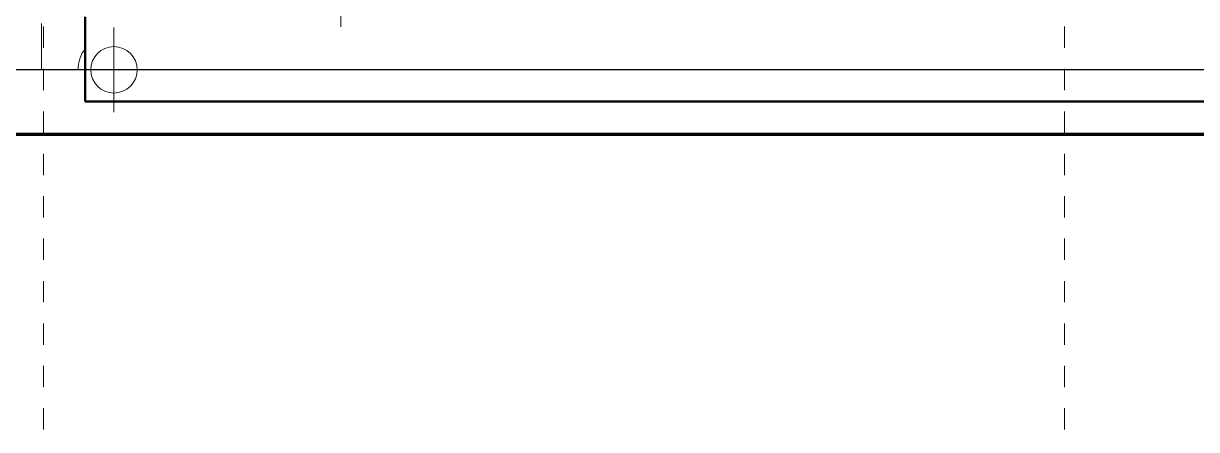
# Model space of a CAD drawing. Header units: metres. Extents: x 62 to 165, y -3 to 9.
# Drawn here: x 117.25 to 122.78, y -2.7 to -0.78 of the extents above; entities that cross this region are included whole.
import ezdxf

# ---------------------------------------------------------------- set-up
doc = ezdxf.new("R2010")
doc.units = ezdxf.units.M
doc.linetypes.add('Grid Line', pattern=[0.022225, 0.0127, -0.003175, 0.003175, -0.003175])
for name, color, linetype, lineweight in [('A-FLOR', 7, 'Continuous', 18), ('C-BLDG-PADS', 7, 'Continuous', 18), ('C-TOPO', 7, 'Continuous', 18), ('P-PIPE', 7, 'Continuous', 18), ('P-PIPE-CNTR', 7, 'Continuous', 18), ('S-GRID', 7, 'Continuous', 9)]:
    doc.layers.add(name, color=color, linetype=linetype, lineweight=lineweight)

# ---------------------------------------------------------------- blocks, each defined once
blk = doc.blocks.new('AB1_REVER_EST LOSAS_ZZ_ZZ_MO_T_A_rvt-2-Corte 02')
at = {"layer": 'A-FLOR', "lineweight": 50}
for p, q in [((-85.1697, -0.75), (-85.1697, -1.15)), ((-85.1697, -1.15), (-70.2976, -1.15))]:
    blk.add_line(p, q, dxfattribs=at)
blk = doc.blocks.new('Acero Carbono - Flange - A - Flange Brida-1158351-Corte 02')
at = {"layer": 'P-PIPE', "color": 150, "true_color": 0x007dff}
blk.add_arc((-85.0339, -1), 0.1688, 144.1549, 180, dxfattribs=at)
blk = doc.blocks.new('AB1_REVER_SAN_ZZ_ZZ_MO_T_A_rvt-2-Corte 02')
at = {"layer": 'P-PIPE', "color": 150, "true_color": 0x007dff}
blk.add_line((-85.3753, -1), (-85.3753, -0.7814), dxfattribs=at)
for start, end in [(0, 180), (180, 0)]:
    blk.add_arc((-85.0339, -1), 0.1095, start, end, dxfattribs=at)
at = {"layer": 'P-PIPE-CNTR', "color": 150, "true_color": 0x007dff}
for p, q in [((-83.964, -0.7978), (-83.964, -0.37)), ((-85.0339, -1.2), (-85.0339, -0.8)), ((-85.2339, -1), (-84.8339, -1))]:
    blk.add_line(p, q, dxfattribs=at)
at = {"layer": 'P-PIPE', "lineweight": 18}
blk.add_blockref('Acero Carbono - Flange - A - Flange Brida-1158351-Corte 02', (0, 0), dxfattribs=at)
blk = doc.blocks.new('AB1_REVER_SITIO_ZZ_ZZ_MO_T_B_rvt-2-Corte 02')
at = {"layer": 'C-BLDG-PADS', "lineweight": 25}
for p, q in [((-70.2326, -1), (-95.7141, -1)), ((-95.7141, -1.3048), (-70.2326, -1.3048))]:
    blk.add_line(p, q, dxfattribs=at)
at = {"layer": 'C-TOPO', "lineweight": 100}
blk.add_line((-76.9389, -1.305), (-89.0574, -1.305), dxfattribs=at)
at = {"layer": 'C-TOPO'}
blk.add_line((-76.9389, -1.305), (-89.0574, -1.305), dxfattribs=at)

msp = doc.modelspace()

# ---------------------------------------------------------------- linework, layer by layer
at = {"layer": 'S-GRID', "color": 253, "linetype": 'Grid Line', "true_color": 0xaaaaaa}
for p, q in [((122.1531, -2.6959), (122.1531, 8.9334)), ((117.3408, -2.6959), (117.3408, 8.2984))]:
    msp.add_line(p, q, dxfattribs=at)

# ---------------------------------------------------------------- block references
at = {"lineweight": 5}
for name in ['AB1_REVER_SAN_ZZ_ZZ_MO_T_A_rvt-2-Corte 02', 'AB1_REVER_EST LOSAS_ZZ_ZZ_MO_T_A_rvt-2-Corte 02', 'AB1_REVER_SITIO_ZZ_ZZ_MO_T_B_rvt-2-Corte 02']:
    msp.add_blockref(name, (202.7064, 0), dxfattribs=at)

doc.saveas('drawing.dxf')
